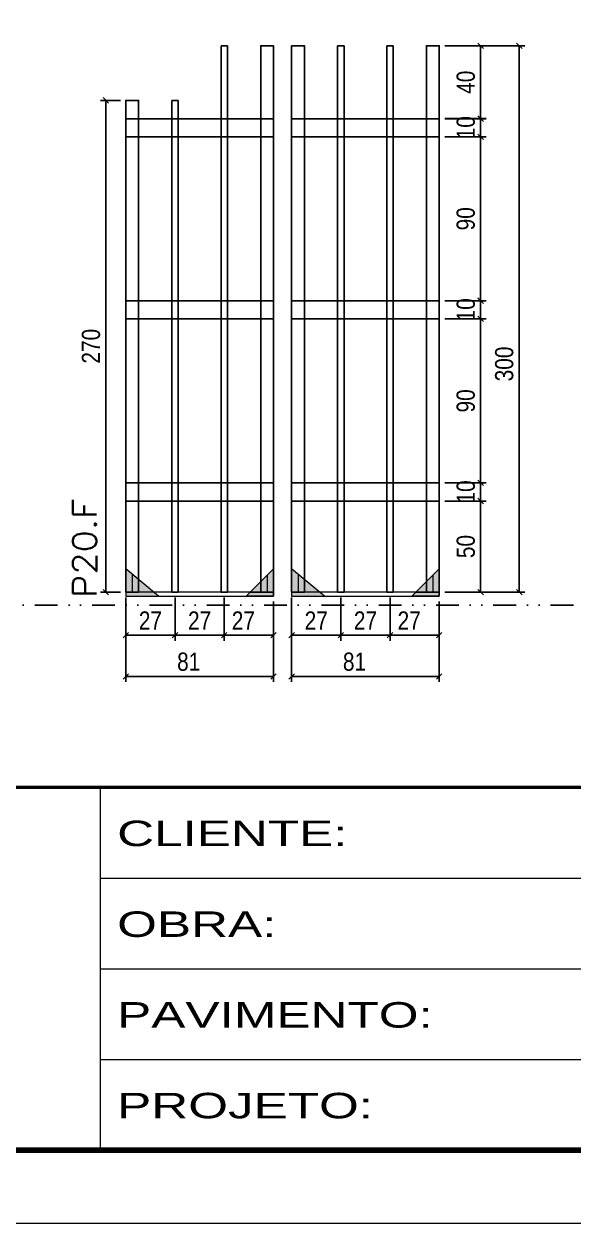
# Model space of a CAD drawing. Extents: x 14400 to 27878, y -21631 to 6985.
# Drawn here: x 14797 to 15098, y -8997 to -8338 of the extents above; entities that cross this region are included whole.
import ezdxf

# ---------------------------------------------------------------- set-up
doc = ezdxf.new("R2010")
doc.units = 0
for name, pattern in [('CONTINUO', [0]), ('DASHED', [0.75, 0.5, -0.25]), ('DIVIDE2', [0.625, 0.25, -0.125, 0, -0.125, 0, -0.125]), ('HIDDEN', [0.375, 0.25, -0.125])]:
    doc.linetypes.add(name, pattern=pattern)
for name, color, linetype in [('COTA', 241, 'Continuous'), ('Nível', 160, 'Continuous'), ('SARR_2.2x10', 60, 'Continuous'), ('SARR_3.5x7', 81, 'Continuous'), ('SARR_7x7', 40, 'Continuous')]:
    doc.layers.add(name, color=color, linetype=linetype)
for name, color, linetype, lineweight in [('Folhas', 255, 'Continuous', 9), ('Madeira', 126, 'Continuous', 18), ('Sarr 2.2x7', 40, 'Continuous', 9), ('SARRAFO DE PRESSAO', 251, 'DASHED', 9), ('Texto Seção', 7, 'Continuous', 15)]:
    doc.layers.add(name, color=color, linetype=linetype, lineweight=lineweight)
doc.styles.add('COTA TECNICA', font='techl___.ttf', dxfattribs={"height": 10})
doc.styles.add('REGUA-120', font='ROMANS.shx', dxfattribs={"height": 15})
doc.styles.add('Tecnologia', font='')
doc.styles.get('Tecnologia').set_extended_font_data('Forgotten Futurist')
doc.dimstyles.new('PAINEL', dxfattribs={"dimtxt": 10, "dimasz": 3, "dimexe": 3, "dimexo": 3, "dimgap": 3, "dimtad": 1, "dimdec": 1, "dimzin": 12, "dimdsep": 46, "dimtxsty": 'COTA TECNICA', "dimblk1": 'OBLIQUE', "dimblk2": 'OBLIQUE', "dimsah": 1, "dimcen": 0.9, "dimclrd": 4, "dimclre": 4, "dimclrt": 240, "dimadec": 1, "dimazin": 3, "dimtfac": 1, "dimtdec": 1, "dimtmove": 0, "dimatfit": 3, "dimfxl": 1, "dimtolj": 1, "dimtzin": 12, "dimarcsym": 0})

# ---------------------------------------------------------------- blocks, each defined once
blk = doc.blocks.new('9999999999')
at = {"color": 30, "linetype": 'CONTINUO'}
for p, q in [((98564.56, 34230.21), (98564.56, 34429.45)), ((98564.56, 34379.64), (99583.98, 34379.64)), ((98564.56, 34329.83), (99487.98, 34329.83)), ((98564.56, 34280.02), (99487.98, 34280.02))]:
    blk.add_line(p, q, dxfattribs=at)
at = {"color": 30, "linetype": 'CONTINUO', "const_width": 2}
blk.add_lwpolyline([(99583.98, 34230.21), (99583.98, 34414.45, 0.414214), (99568.98, 34429.45), (98228.98, 34429.45, 0.414214), (98213.98, 34414.45), (98213.98, 34245.21, 0.414214), (98228.98, 34230.21), (99583.98, 34230.21)], format="xyb", dxfattribs=at)
at = {"layer": 'Folhas'}
blk.add_lwpolyline([(98138.98, 34190.21), (99623.98, 34190.21), (99623.98, 35240.21), (98138.98, 35240.21)], close=True, dxfattribs=at)
at = {"layer": 'Folhas', "color": 30, "const_width": 3}
blk.add_lwpolyline([(98213.98, 34230.21), (99583.98, 34230.21), (99583.98, 35200.21), (98213.98, 35200.21)], close=True, dxfattribs=at)
at = {"layer": 'Folhas', "color": 7, "style": 'Tecnologia', "width": 1.5}
for s, p in [('CLIENTE:', (98573.65, 34397.17)), ('OBRA:', (98573.65, 34347.31)), ('PAVIMENTO:', (98573.65, 34297.5)), ('PROJETO:', (98573.65, 34247.69))]:
    blk.add_text(s, height=14, dxfattribs=at).set_placement(p)
blk = doc.blocks.new('_Oblique')
at = {"color": 0, "linetype": 'ByBlock', "lineweight": -2}
blk.add_line((-0.5, -0.5), (0.5, 0.5), dxfattribs=at)
blk = doc.blocks.new('*D4091')
at = {"layer": 'COTA', "color": 4, "lineweight": -2, "transparency": 16777216}
for p, q in [((14943.9, -8668.47), (14943.9, -8699.64)), ((15024.9, -8668.47), (15024.9, -8699.64)), ((15024.9, -8696.64), (14943.9, -8696.64))]:
    blk.add_line(p, q, dxfattribs=at)
at = {"layer": 'Defpoints', "color": 0, "transparency": 16777216}
for p in [(14943.9, -8665.47), (15024.9, -8665.47), (14943.9, -8696.64)]:
    blk.add_point(p, dxfattribs=at)
at = {"layer": 'COTA', "color": 4, "lineweight": -2, "transparency": 16777216, "xscale": 3, "yscale": 3, "zscale": 3, "rotation": 180}
blk.add_blockref('_Oblique', (14943.9, -8696.64), dxfattribs=at)
at = {"layer": 'COTA', "color": 4, "lineweight": -2, "transparency": 16777216, "xscale": 3, "yscale": 3, "zscale": 3}
blk.add_blockref('_Oblique', (15024.9, -8696.64), dxfattribs=at)
at = {"layer": 'COTA', "color": 240, "transparency": 16777216, "insert": (14978.4, -8688.55), "char_height": 10, "attachment_point": 5, "style": 'COTA TECNICA'}
blk.add_mtext('\\A1;81', dxfattribs=at)
blk = doc.blocks.new('*D4092')
at = {"layer": 'COTA', "color": 4, "lineweight": -2, "transparency": 16777216}
for p, q in [((15027.9, -8600.27), (15050.6, -8600.27)), ((15047.6, -8650.27), (15047.6, -8600.27)), ((15027.9, -8650.27), (15050.6, -8650.27))]:
    blk.add_line(p, q, dxfattribs=at)
at = {"layer": 'Defpoints', "color": 0, "transparency": 16777216}
for p in [(15024.9, -8600.27), (15047.6, -8600.27), (15024.9, -8650.27)]:
    blk.add_point(p, dxfattribs=at)
at = {"layer": 'COTA', "color": 4, "lineweight": -2, "transparency": 16777216, "xscale": 3, "yscale": 3, "zscale": 3}
for p, rotation in [((15047.6, -8600.27), 90), ((15047.6, -8650.27), 270)]:
    blk.add_blockref('_Oblique', p, dxfattribs=dict(at, rotation=rotation))
at = {"layer": 'COTA', "color": 240, "transparency": 16777216, "insert": (15039.49, -8625.27), "char_height": 10, "attachment_point": 5, "rotation": 90, "style": 'COTA TECNICA'}
blk.add_mtext('\\A1;50', dxfattribs=at)
blk = doc.blocks.new('*D4093')
at = {"layer": 'COTA', "color": 4, "lineweight": -2, "transparency": 16777216}
for p, q in [((15027.9, -8590.27), (15050.6, -8590.27)), ((15047.6, -8600.27), (15047.6, -8590.27)), ((15027.9, -8600.27), (15050.6, -8600.27))]:
    blk.add_line(p, q, dxfattribs=at)
at = {"layer": 'Defpoints', "color": 0, "transparency": 16777216}
for p in [(15024.9, -8590.27), (15047.6, -8590.27), (15024.9, -8600.27)]:
    blk.add_point(p, dxfattribs=at)
at = {"layer": 'COTA', "color": 4, "lineweight": -2, "transparency": 16777216, "xscale": 3, "yscale": 3, "zscale": 3}
for p, rotation in [((15047.6, -8590.27), 90), ((15047.6, -8600.27), 270)]:
    blk.add_blockref('_Oblique', p, dxfattribs=dict(at, rotation=rotation))
at = {"layer": 'COTA', "color": 240, "transparency": 16777216, "insert": (15039.5, -8595.27), "char_height": 10, "attachment_point": 5, "rotation": 90, "style": 'COTA TECNICA'}
blk.add_mtext('\\A1;10', dxfattribs=at)
blk = doc.blocks.new('*D4094')
at = {"layer": 'COTA', "color": 4, "lineweight": -2, "transparency": 16777216}
for p, q in [((15027.9, -8500.27), (15050.6, -8500.27)), ((15047.6, -8590.27), (15047.6, -8500.27)), ((15027.9, -8590.27), (15050.6, -8590.27))]:
    blk.add_line(p, q, dxfattribs=at)
at = {"layer": 'Defpoints', "color": 0, "transparency": 16777216}
for p in [(15024.9, -8500.27), (15047.6, -8500.27), (15024.9, -8590.27)]:
    blk.add_point(p, dxfattribs=at)
at = {"layer": 'COTA', "color": 4, "lineweight": -2, "transparency": 16777216, "xscale": 3, "yscale": 3, "zscale": 3}
for p, rotation in [((15047.6, -8500.27), 90), ((15047.6, -8590.27), 270)]:
    blk.add_blockref('_Oblique', p, dxfattribs=dict(at, rotation=rotation))
at = {"layer": 'COTA', "color": 240, "transparency": 16777216, "insert": (15039.47, -8545.27), "char_height": 10, "attachment_point": 5, "rotation": 90, "style": 'COTA TECNICA'}
blk.add_mtext('\\A1;90', dxfattribs=at)
blk = doc.blocks.new('*D4095')
at = {"layer": 'COTA', "color": 4, "lineweight": -2, "transparency": 16777216}
for p, q in [((15027.9, -8490.27), (15050.6, -8490.27)), ((15047.6, -8500.27), (15047.6, -8490.27)), ((15027.9, -8500.27), (15050.6, -8500.27))]:
    blk.add_line(p, q, dxfattribs=at)
at = {"layer": 'Defpoints', "color": 0, "transparency": 16777216}
for p in [(15024.9, -8490.27), (15047.6, -8490.27), (15024.9, -8500.27)]:
    blk.add_point(p, dxfattribs=at)
at = {"layer": 'COTA', "color": 4, "lineweight": -2, "transparency": 16777216, "xscale": 3, "yscale": 3, "zscale": 3}
for p, rotation in [((15047.6, -8490.27), 90), ((15047.6, -8500.27), 270)]:
    blk.add_blockref('_Oblique', p, dxfattribs=dict(at, rotation=rotation))
at = {"layer": 'COTA', "color": 240, "transparency": 16777216, "insert": (15039.5, -8495.27), "char_height": 10, "attachment_point": 5, "rotation": 90, "style": 'COTA TECNICA'}
blk.add_mtext('\\A1;10', dxfattribs=at)
blk = doc.blocks.new('*D4096')
at = {"layer": 'COTA', "color": 4, "lineweight": -2, "transparency": 16777216}
for p, q in [((15027.9, -8350.3), (15071.82, -8350.3)), ((15068.82, -8650.3), (15068.82, -8350.3)), ((15027.9, -8650.3), (15071.82, -8650.3))]:
    blk.add_line(p, q, dxfattribs=at)
at = {"layer": 'Defpoints', "color": 0, "transparency": 16777216}
for p in [(15024.9, -8350.3), (15068.82, -8350.3), (15024.9, -8650.3)]:
    blk.add_point(p, dxfattribs=at)
at = {"layer": 'COTA', "color": 4, "lineweight": -2, "transparency": 16777216, "xscale": 3, "yscale": 3, "zscale": 3}
for p, rotation in [((15068.82, -8350.3), 90), ((15068.82, -8650.3), 270)]:
    blk.add_blockref('_Oblique', p, dxfattribs=dict(at, rotation=rotation))
at = {"layer": 'COTA', "color": 240, "transparency": 16777216, "insert": (15060.6, -8525), "char_height": 10, "attachment_point": 5, "rotation": 90, "style": 'COTA TECNICA'}
blk.add_mtext('\\A1;300', dxfattribs=at)
blk = doc.blocks.new('*D4097')
at = {"layer": 'COTA', "color": 4, "lineweight": -2, "transparency": 16777216}
for p, q in [((14852.9, -8668.47), (14852.9, -8699.64)), ((14933.9, -8668.47), (14933.9, -8699.64)), ((14933.9, -8696.64), (14852.9, -8696.64))]:
    blk.add_line(p, q, dxfattribs=at)
at = {"layer": 'Defpoints', "color": 0, "transparency": 16777216}
for p in [(14852.9, -8665.47), (14933.9, -8665.47), (14852.9, -8696.64)]:
    blk.add_point(p, dxfattribs=at)
at = {"layer": 'COTA', "color": 4, "lineweight": -2, "transparency": 16777216, "xscale": 3, "yscale": 3, "zscale": 3, "rotation": 180}
blk.add_blockref('_Oblique', (14852.9, -8696.64), dxfattribs=at)
at = {"layer": 'COTA', "color": 4, "lineweight": -2, "transparency": 16777216, "xscale": 3, "yscale": 3, "zscale": 3}
blk.add_blockref('_Oblique', (14933.9, -8696.64), dxfattribs=at)
at = {"layer": 'COTA', "color": 240, "transparency": 16777216, "insert": (14887.4, -8688.55), "char_height": 10, "attachment_point": 5, "style": 'COTA TECNICA'}
blk.add_mtext('\\A1;81', dxfattribs=at)
blk = doc.blocks.new('*D4098')
at = {"layer": 'COTA', "color": 4, "lineweight": -2, "transparency": 16777216}
for p, q in [((14852.9, -8653.27), (14852.9, -8676.97)), ((14879.9, -8653.27), (14879.9, -8676.97)), ((14879.9, -8673.97), (14852.9, -8673.97))]:
    blk.add_line(p, q, dxfattribs=at)
at = {"layer": 'Defpoints', "color": 0, "transparency": 16777216}
for p in [(14852.9, -8650.27), (14879.9, -8650.27), (14852.9, -8673.97)]:
    blk.add_point(p, dxfattribs=at)
at = {"layer": 'COTA', "color": 4, "lineweight": -2, "transparency": 16777216, "xscale": 3, "yscale": 3, "zscale": 3, "rotation": 180}
blk.add_blockref('_Oblique', (14852.9, -8673.97), dxfattribs=at)
at = {"layer": 'COTA', "color": 4, "lineweight": -2, "transparency": 16777216, "xscale": 3, "yscale": 3, "zscale": 3}
blk.add_blockref('_Oblique', (14879.9, -8673.97), dxfattribs=at)
at = {"layer": 'COTA', "color": 240, "transparency": 16777216, "insert": (14866.4, -8665.89), "char_height": 10, "attachment_point": 5, "style": 'COTA TECNICA'}
blk.add_mtext('\\A1;27', dxfattribs=at)
blk = doc.blocks.new('*D4099')
at = {"layer": 'COTA', "color": 4, "lineweight": -2, "transparency": 16777216}
for p, q in [((14906.9, -8653.27), (14906.9, -8676.97)), ((14933.9, -8655.47), (14933.9, -8676.97)), ((14906.9, -8673.97), (14933.9, -8673.97))]:
    blk.add_line(p, q, dxfattribs=at)
at = {"layer": 'Defpoints', "color": 0, "transparency": 16777216}
for p in [(14906.9, -8650.27), (14933.9, -8652.47), (14933.9, -8673.97)]:
    blk.add_point(p, dxfattribs=at)
at = {"layer": 'COTA', "color": 4, "lineweight": -2, "transparency": 16777216, "xscale": 3, "yscale": 3, "zscale": 3, "rotation": 180}
blk.add_blockref('_Oblique', (14906.9, -8673.97), dxfattribs=at)
at = {"layer": 'COTA', "color": 4, "lineweight": -2, "transparency": 16777216, "xscale": 3, "yscale": 3, "zscale": 3}
blk.add_blockref('_Oblique', (14933.9, -8673.97), dxfattribs=at)
at = {"layer": 'COTA', "color": 240, "transparency": 16777216, "insert": (14917.4, -8665.89), "char_height": 10, "attachment_point": 5, "style": 'COTA TECNICA'}
blk.add_mtext('\\A1;27', dxfattribs=at)
blk = doc.blocks.new('*D4100')
at = {"layer": 'COTA', "color": 4, "lineweight": -2, "transparency": 16777216}
for p, q in [((14879.9, -8653.27), (14879.9, -8676.97)), ((14906.9, -8653.27), (14906.9, -8676.97)), ((14879.9, -8673.97), (14906.9, -8673.97))]:
    blk.add_line(p, q, dxfattribs=at)
at = {"layer": 'Defpoints', "color": 0, "transparency": 16777216}
for p in [(14879.9, -8650.27), (14906.9, -8650.27), (14906.9, -8673.97)]:
    blk.add_point(p, dxfattribs=at)
at = {"layer": 'COTA', "color": 4, "lineweight": -2, "transparency": 16777216, "xscale": 3, "yscale": 3, "zscale": 3, "rotation": 180}
blk.add_blockref('_Oblique', (14879.9, -8673.97), dxfattribs=at)
at = {"layer": 'COTA', "color": 4, "lineweight": -2, "transparency": 16777216, "xscale": 3, "yscale": 3, "zscale": 3}
blk.add_blockref('_Oblique', (14906.9, -8673.97), dxfattribs=at)
at = {"layer": 'COTA', "color": 240, "transparency": 16777216, "insert": (14893.4, -8665.89), "char_height": 10, "attachment_point": 5, "style": 'COTA TECNICA'}
blk.add_mtext('\\A1;27', dxfattribs=at)
blk = doc.blocks.new('*D4101')
at = {"layer": 'COTA', "color": 4, "lineweight": -2, "transparency": 16777216}
for p, q in [((15027.9, -8400.27), (15050.6, -8400.27)), ((15047.6, -8490.3), (15047.6, -8400.27)), ((15027.9, -8490.3), (15050.6, -8490.3))]:
    blk.add_line(p, q, dxfattribs=at)
at = {"layer": 'Defpoints', "color": 0, "transparency": 16777216}
for p in [(15024.9, -8400.27), (15047.6, -8400.27), (15024.9, -8490.3)]:
    blk.add_point(p, dxfattribs=at)
at = {"layer": 'COTA', "color": 4, "lineweight": -2, "transparency": 16777216, "xscale": 3, "yscale": 3, "zscale": 3}
for p, rotation in [((15047.6, -8400.27), 90), ((15047.6, -8490.3), 270)]:
    blk.add_blockref('_Oblique', p, dxfattribs=dict(at, rotation=rotation))
at = {"layer": 'COTA', "color": 240, "transparency": 16777216, "insert": (15039.47, -8445.28), "char_height": 10, "attachment_point": 5, "rotation": 90, "style": 'COTA TECNICA'}
blk.add_mtext('\\A1;90', dxfattribs=at)
blk = doc.blocks.new('*D4102')
at = {"layer": 'COTA', "color": 4, "lineweight": -2, "transparency": 16777216}
for p, q in [((15027.9, -8390.27), (15050.6, -8390.27)), ((15047.6, -8400.27), (15047.6, -8390.27)), ((15027.9, -8400.27), (15050.6, -8400.27))]:
    blk.add_line(p, q, dxfattribs=at)
at = {"layer": 'Defpoints', "color": 0, "transparency": 16777216}
for p in [(15024.9, -8390.27), (15047.6, -8390.27), (15024.9, -8400.27)]:
    blk.add_point(p, dxfattribs=at)
at = {"layer": 'COTA', "color": 4, "lineweight": -2, "transparency": 16777216, "xscale": 3, "yscale": 3, "zscale": 3}
for p, rotation in [((15047.6, -8390.27), 90), ((15047.6, -8400.27), 270)]:
    blk.add_blockref('_Oblique', p, dxfattribs=dict(at, rotation=rotation))
at = {"layer": 'COTA', "color": 240, "transparency": 16777216, "insert": (15039.5, -8395.27), "char_height": 10, "attachment_point": 5, "rotation": 90, "style": 'COTA TECNICA'}
blk.add_mtext('\\A1;10', dxfattribs=at)
blk = doc.blocks.new('*D4103')
at = {"layer": 'COTA', "color": 4, "lineweight": -2, "transparency": 16777216}
for p, q in [((15027.9, -8350.3), (15050.6, -8350.3)), ((15047.6, -8390.3), (15047.6, -8350.3)), ((15027.9, -8390.3), (15050.6, -8390.3))]:
    blk.add_line(p, q, dxfattribs=at)
at = {"layer": 'Defpoints', "color": 0, "transparency": 16777216}
for p in [(15024.9, -8350.3), (15047.6, -8350.3), (15024.9, -8390.3)]:
    blk.add_point(p, dxfattribs=at)
at = {"layer": 'COTA', "color": 4, "lineweight": -2, "transparency": 16777216, "xscale": 3, "yscale": 3, "zscale": 3}
for p, rotation in [((15047.6, -8350.3), 90), ((15047.6, -8390.3), 270)]:
    blk.add_blockref('_Oblique', p, dxfattribs=dict(at, rotation=rotation))
at = {"layer": 'COTA', "color": 240, "transparency": 16777216, "insert": (15039.5, -8370.3), "char_height": 10, "attachment_point": 5, "rotation": 90, "style": 'COTA TECNICA'}
blk.add_mtext('\\A1;40', dxfattribs=at)
blk = doc.blocks.new('*D4104')
at = {"layer": 'COTA', "color": 4, "lineweight": -2, "transparency": 16777216}
for p, q in [((14943.9, -8653.27), (14943.9, -8676.97)), ((14970.9, -8653.27), (14970.9, -8676.97)), ((14970.9, -8673.97), (14943.9, -8673.97))]:
    blk.add_line(p, q, dxfattribs=at)
at = {"layer": 'Defpoints', "color": 0, "transparency": 16777216}
for p in [(14943.9, -8650.27), (14970.9, -8650.27), (14943.9, -8673.97)]:
    blk.add_point(p, dxfattribs=at)
at = {"layer": 'COTA', "color": 4, "lineweight": -2, "transparency": 16777216, "xscale": 3, "yscale": 3, "zscale": 3, "rotation": 180}
blk.add_blockref('_Oblique', (14943.9, -8673.97), dxfattribs=at)
at = {"layer": 'COTA', "color": 4, "lineweight": -2, "transparency": 16777216, "xscale": 3, "yscale": 3, "zscale": 3}
blk.add_blockref('_Oblique', (14970.9, -8673.97), dxfattribs=at)
at = {"layer": 'COTA', "color": 240, "transparency": 16777216, "insert": (14957.4, -8665.89), "char_height": 10, "attachment_point": 5, "style": 'COTA TECNICA'}
blk.add_mtext('\\A1;27', dxfattribs=at)
blk = doc.blocks.new('*D4105')
at = {"layer": 'COTA', "color": 4, "lineweight": -2, "transparency": 16777216}
for p, q in [((14997.9, -8653.27), (14997.9, -8676.97)), ((15024.9, -8655.47), (15024.9, -8676.97)), ((14997.9, -8673.97), (15024.9, -8673.97))]:
    blk.add_line(p, q, dxfattribs=at)
at = {"layer": 'Defpoints', "color": 0, "transparency": 16777216}
for p in [(14997.9, -8650.27), (15024.9, -8652.47), (15024.9, -8673.97)]:
    blk.add_point(p, dxfattribs=at)
at = {"layer": 'COTA', "color": 4, "lineweight": -2, "transparency": 16777216, "xscale": 3, "yscale": 3, "zscale": 3, "rotation": 180}
blk.add_blockref('_Oblique', (14997.9, -8673.97), dxfattribs=at)
at = {"layer": 'COTA', "color": 4, "lineweight": -2, "transparency": 16777216, "xscale": 3, "yscale": 3, "zscale": 3}
blk.add_blockref('_Oblique', (15024.9, -8673.97), dxfattribs=at)
at = {"layer": 'COTA', "color": 240, "transparency": 16777216, "insert": (15008.4, -8665.89), "char_height": 10, "attachment_point": 5, "style": 'COTA TECNICA'}
blk.add_mtext('\\A1;27', dxfattribs=at)
blk = doc.blocks.new('*D4106')
at = {"layer": 'COTA', "color": 4, "lineweight": -2, "transparency": 16777216}
for p, q in [((14970.9, -8653.27), (14970.9, -8676.97)), ((14997.9, -8653.27), (14997.9, -8676.97)), ((14970.9, -8673.97), (14997.9, -8673.97))]:
    blk.add_line(p, q, dxfattribs=at)
at = {"layer": 'Defpoints', "color": 0, "transparency": 16777216}
for p in [(14970.9, -8650.27), (14997.9, -8650.27), (14997.9, -8673.97)]:
    blk.add_point(p, dxfattribs=at)
at = {"layer": 'COTA', "color": 4, "lineweight": -2, "transparency": 16777216, "xscale": 3, "yscale": 3, "zscale": 3, "rotation": 180}
blk.add_blockref('_Oblique', (14970.9, -8673.97), dxfattribs=at)
at = {"layer": 'COTA', "color": 4, "lineweight": -2, "transparency": 16777216, "xscale": 3, "yscale": 3, "zscale": 3}
blk.add_blockref('_Oblique', (14997.9, -8673.97), dxfattribs=at)
at = {"layer": 'COTA', "color": 240, "transparency": 16777216, "insert": (14984.4, -8665.89), "char_height": 10, "attachment_point": 5, "style": 'COTA TECNICA'}
blk.add_mtext('\\A1;27', dxfattribs=at)
blk = doc.blocks.new('*D4107')
at = {"layer": 'COTA', "color": 4, "lineweight": -2, "transparency": 16777216}
for p, q in [((14849.9, -8380.25), (14838.92, -8380.25)), ((14841.92, -8380.25), (14841.92, -8650.27)), ((14849.9, -8650.27), (14838.92, -8650.27))]:
    blk.add_line(p, q, dxfattribs=at)
at = {"layer": 'Defpoints', "color": 0, "transparency": 16777216}
for p in [(14852.9, -8380.25), (14841.92, -8650.27), (14852.9, -8650.27)]:
    blk.add_point(p, dxfattribs=at)
at = {"layer": 'COTA', "color": 4, "lineweight": -2, "transparency": 16777216, "xscale": 3, "yscale": 3, "zscale": 3}
for p, rotation in [((14841.92, -8380.25), 90), ((14841.92, -8650.27), 270)]:
    blk.add_blockref('_Oblique', p, dxfattribs=dict(at, rotation=rotation))
at = {"layer": 'COTA', "color": 240, "transparency": 16777216, "insert": (14833.82, -8515.26), "char_height": 10, "attachment_point": 5, "rotation": 90, "style": 'COTA TECNICA'}
blk.add_mtext('\\A1;270', dxfattribs=at)

msp = doc.modelspace()

# ---------------------------------------------------------------- hatches: boundary and pattern name
at = {"layer": 'Madeira'}
h = msp.add_hatch(color=252, dxfattribs=at)
h.dxf.hatch_style = 2
h.paths.add_polyline_path([(14852.9, -8637.47), (14852.9, -8652.47), (14870.9, -8652.47)])
h = msp.add_hatch(color=252, dxfattribs=at)
h.dxf.hatch_style = 2
h.paths.add_polyline_path([(14933.9, -8637.47), (14933.9, -8652.47), (14918.9, -8652.47)])
h = msp.add_hatch(color=252, dxfattribs=at)
h.dxf.hatch_style = 2
h.paths.add_polyline_path([(14943.9, -8637.47), (14943.9, -8652.47), (14961.9, -8652.47)])
h = msp.add_hatch(color=252, dxfattribs=at)
h.dxf.hatch_style = 2
h.paths.add_polyline_path([(15024.9, -8637.47), (15024.9, -8652.47), (15009.9, -8652.47)])

# ---------------------------------------------------------------- linework, layer by layer
at = {"layer": 'Madeira', "color": 1, "linetype": 'HIDDEN'}
for p, q in [((14856.4, -8640.97), (14856.4, -8650.27)), ((14856.4, -8640.97), (14856.4, -8650.27)), ((14859.9, -8644.47), (14859.9, -8650.27)), ((14930.4, -8640.97), (14930.4, -8650.27)), ((14930.4, -8640.97), (14930.4, -8650.27)), ((14947.4, -8640.97), (14947.4, -8650.27)), ((14947.4, -8640.97), (14947.4, -8650.27)), ((14950.9, -8644.47), (14950.9, -8650.27)), ((15021.4, -8640.97), (15021.4, -8650.27)), ((15021.4, -8640.97), (15021.4, -8650.27)), ((14862.74, -8650.27), (14852.9, -8650.27)), ((14862.74, -8650.27), (14852.9, -8650.27)), ((14868.7, -8650.27), (14852.9, -8650.27)), ((14921.1, -8650.27), (14933.9, -8650.27)), ((14924.07, -8650.27), (14933.9, -8650.27)), ((14924.07, -8650.27), (14933.9, -8650.27)), ((14953.74, -8650.27), (14943.9, -8650.27)), ((14953.74, -8650.27), (14943.9, -8650.27)), ((14959.7, -8650.27), (14943.9, -8650.27)), ((15012.1, -8650.27), (15024.9, -8650.27)), ((15015.07, -8650.27), (15024.9, -8650.27)), ((15015.07, -8650.27), (15024.9, -8650.27))]:
    msp.add_line(p, q, dxfattribs=at)
at = {"layer": 'Madeira'}
for p, q in [((14852.9, -8650.27), (14852.9, -8652.47)), ((14852.9, -8650.27), (14852.9, -8652.47)), ((14852.9, -8650.27), (14852.9, -8652.47)), ((14943.9, -8650.27), (14943.9, -8652.47)), ((14943.9, -8650.27), (14943.9, -8652.47)), ((14943.9, -8650.27), (14943.9, -8652.47))]:
    msp.add_line(p, q, dxfattribs=at)
at = {"layer": 'Madeira', "color": 0}
for points in [[(14852.9, -8637.47), (14852.9, -8652.47), (14870.9, -8652.47), (14852.9, -8637.47)], [(14933.9, -8637.47), (14933.9, -8652.47), (14918.9, -8652.47), (14933.9, -8637.47)], [(14943.9, -8637.47), (14943.9, -8652.47), (14961.9, -8652.47), (14943.9, -8637.47)], [(15024.9, -8637.47), (15024.9, -8652.47), (15009.9, -8652.47), (15024.9, -8637.47)]]:
    msp.add_lwpolyline(points, dxfattribs=at)
at = {"layer": 'Nível', "color": 4, "linetype": 'DIVIDE2', "ltscale": 50}
msp.add_line((14488.47, -8657.47), (15858.47, -8657.47), dxfattribs=at)
at = {"layer": 'Sarr 2.2x7'}
for points in [[(14933.9, -8650.27), (14852.9, -8650.27), (14852.9, -8652.47), (14933.9, -8652.47)], [(15024.9, -8650.27), (14943.9, -8650.27), (14943.9, -8652.47), (15024.9, -8652.47)]]:
    msp.add_lwpolyline(points, close=True, dxfattribs=at)
at = {"layer": 'SARR_2.2x10'}
for points in [[(14852.9, -8390.3), (14933.9, -8390.3), (14933.9, -8400.3), (14852.9, -8400.3)], [(14943.9, -8390.3), (15024.9, -8390.3), (15024.9, -8400.3), (14943.9, -8400.3)], [(14852.9, -8490.3), (14933.9, -8490.3), (14933.9, -8500.3), (14852.9, -8500.3)], [(14943.9, -8490.3), (15024.9, -8490.3), (15024.9, -8500.3), (14943.9, -8500.3)], [(14852.9, -8590.3), (14933.9, -8590.3), (14933.9, -8600.3), (14852.9, -8600.3)], [(14943.9, -8590.3), (15024.9, -8590.3), (15024.9, -8600.3), (14943.9, -8600.3)]]:
    msp.add_lwpolyline(points, close=True, dxfattribs=at)
at = {"layer": 'SARR_3.5x7'}
for p, q in [((14905.15, -8650.27), (14905.15, -8350.3)), ((14905.15, -8350.3), (14906.9, -8350.3)), ((14908.65, -8350.3), (14906.9, -8350.3)), ((14908.65, -8650.27), (14908.65, -8350.3)), ((14969.15, -8650.27), (14969.15, -8350.3)), ((14969.15, -8350.3), (14970.9, -8350.3)), ((14972.65, -8350.3), (14970.9, -8350.3)), ((14972.65, -8650.27), (14972.65, -8350.3)), ((14996.15, -8650.27), (14996.15, -8350.3)), ((14996.15, -8350.3), (14997.9, -8350.3)), ((14999.65, -8350.3), (14997.9, -8350.3)), ((14999.65, -8650.27), (14999.65, -8350.3)), ((14878.15, -8650.27), (14878.15, -8380.25)), ((14878.15, -8380.25), (14879.9, -8380.25)), ((14881.65, -8380.25), (14879.9, -8380.25)), ((14881.65, -8650.27), (14881.65, -8380.25)), ((14878.15, -8650.27), (14879.9, -8650.27)), ((14881.65, -8650.27), (14879.9, -8650.27)), ((14905.15, -8650.27), (14906.9, -8650.27)), ((14908.65, -8650.27), (14906.9, -8650.27)), ((14969.15, -8650.27), (14970.9, -8650.27)), ((14972.65, -8650.27), (14970.9, -8650.27)), ((14996.15, -8650.27), (14997.9, -8650.27)), ((14999.65, -8650.27), (14997.9, -8650.27))]:
    msp.add_line(p, q, dxfattribs=at)
at = {"layer": 'SARR_7x7'}
for points in [[(14926.9, -8650.27), (14933.9, -8650.27), (14933.9, -8350.3), (14926.9, -8350.3)], [(14943.9, -8650.27), (14950.9, -8650.27), (14950.9, -8350.3), (14943.9, -8350.3)], [(15017.9, -8650.27), (15024.9, -8650.27), (15024.9, -8350.3), (15017.9, -8350.3)], [(14852.9, -8650.27), (14859.9, -8650.27), (14859.9, -8380.25), (14852.9, -8380.25)]]:
    msp.add_lwpolyline(points, close=True, dxfattribs=at)

# ---------------------------------------------------------------- block references
at = {"layer": 'SARRAFO DE PRESSAO', "color": 6, "linetype": 'ByBlock'}
msp.add_blockref('9999999999', (-83725.51, -43186.95), dxfattribs=at)

# ---------------------------------------------------------------- texts
at = {"layer": 'Texto Seção', "style": 'REGUA-120', "width": 1.1}
msp.add_text('P20.F', height=13, rotation=90, dxfattribs=at).set_placement((14836.76, -8653.58))

# ---------------------------------------------------------------- dimensions: what is measured, and where the dimension line sits
at = {"layer": 'COTA'}
for base, p1, p2, angle, picture, middle in [((15068.82, -8350.3), (15024.9, -8650.3), (15024.9, -8350.3), 90, '*D4096', (15068.82, -8525)), ((15047.6, -8390.27), (15024.9, -8400.27), (15024.9, -8390.27), 90, '*D4102', (15047.6, -8395.27)), ((15047.6, -8490.27), (15024.9, -8500.27), (15024.9, -8490.27), 90, '*D4095', (15047.6, -8495.27)), ((15047.6, -8590.27), (15024.9, -8600.27), (15024.9, -8590.27), 90, '*D4093', (15047.6, -8595.27)), ((14852.9, -8696.64), (14933.9, -8665.47), (14852.9, -8665.47), 180, '*D4097', (14887.4, -8696.64)), ((14943.9, -8696.64), (15024.9, -8665.47), (14943.9, -8665.47), 180, '*D4091', (14978.4, -8696.64))]:
    dim = msp.add_linear_dim(base=base, p1=p1, p2=p2, angle=angle, dimstyle='PAINEL', override={"dimtmove": 1}, dxfattribs=at)
    dim.commit()
    dim.dimension.update_dxf_attribs({"geometry": picture, "text_midpoint": middle, "dimtype": 160})
for base, p1, p2, picture, middle in [((15047.6, -8350.3), (15024.9, -8390.3), (15024.9, -8350.3), '*D4103', (15039.5, -8370.3)), ((14841.92, -8650.27), (14852.9, -8380.25), (14852.9, -8650.27), '*D4107', (14833.82, -8515.26))]:
    dim = msp.add_linear_dim(base=base, p1=p1, p2=p2, angle=90, dimstyle='PAINEL', dxfattribs=at)
    dim.commit()
    dim.dimension.update_dxf_attribs({"geometry": picture, "text_midpoint": middle})
for base, p1, p2, angle, picture, middle in [((15047.6, -8400.27), (15024.9, -8490.3), (15024.9, -8400.27), 90, '*D4101', (15039.47, -8445.28)), ((15047.6, -8500.27), (15024.9, -8590.27), (15024.9, -8500.27), 90, '*D4094', (15039.47, -8545.27)), ((15047.6, -8600.27), (15024.9, -8650.27), (15024.9, -8600.27), 90, '*D4092', (15039.49, -8625.27)), ((14852.9, -8673.97), (14879.9, -8650.27), (14852.9, -8650.27), 180, '*D4098', (14866.4, -8665.89)), ((14943.9, -8673.97), (14970.9, -8650.27), (14943.9, -8650.27), 180, '*D4104', (14957.4, -8665.89))]:
    dim = msp.add_linear_dim(base=base, p1=p1, p2=p2, angle=angle, dimstyle='PAINEL', override={"dimtmove": 1}, dxfattribs=at)
    dim.commit()
    dim.dimension.update_dxf_attribs({"geometry": picture, "text_midpoint": middle})
for base, p1, p2, picture, middle in [((14906.9, -8673.97), (14879.9, -8650.27), (14906.9, -8650.27), '*D4100', (14893.4, -8665.89)), ((14997.9, -8673.97), (14970.9, -8650.27), (14997.9, -8650.27), '*D4106', (14984.4, -8665.89))]:
    dim = msp.add_linear_dim(base=base, p1=p1, p2=p2, dimstyle='PAINEL', override={"dimtmove": 1}, dxfattribs=at)
    dim.commit()
    dim.dimension.update_dxf_attribs({"geometry": picture, "text_midpoint": middle})
for base, p1, p2, picture, middle in [((14933.9, -8673.97), (14906.9, -8650.27), (14933.9, -8652.47), '*D4099', (14917.4, -8673.97)), ((15024.9, -8673.97), (14997.9, -8650.27), (15024.9, -8652.47), '*D4105', (15008.4, -8673.97))]:
    dim = msp.add_linear_dim(base=base, p1=p1, p2=p2, dimstyle='PAINEL', override={"dimtmove": 1}, dxfattribs=at)
    dim.commit()
    dim.dimension.update_dxf_attribs({"geometry": picture, "text_midpoint": middle, "dimtype": 160})

doc.saveas('drawing.dxf')
